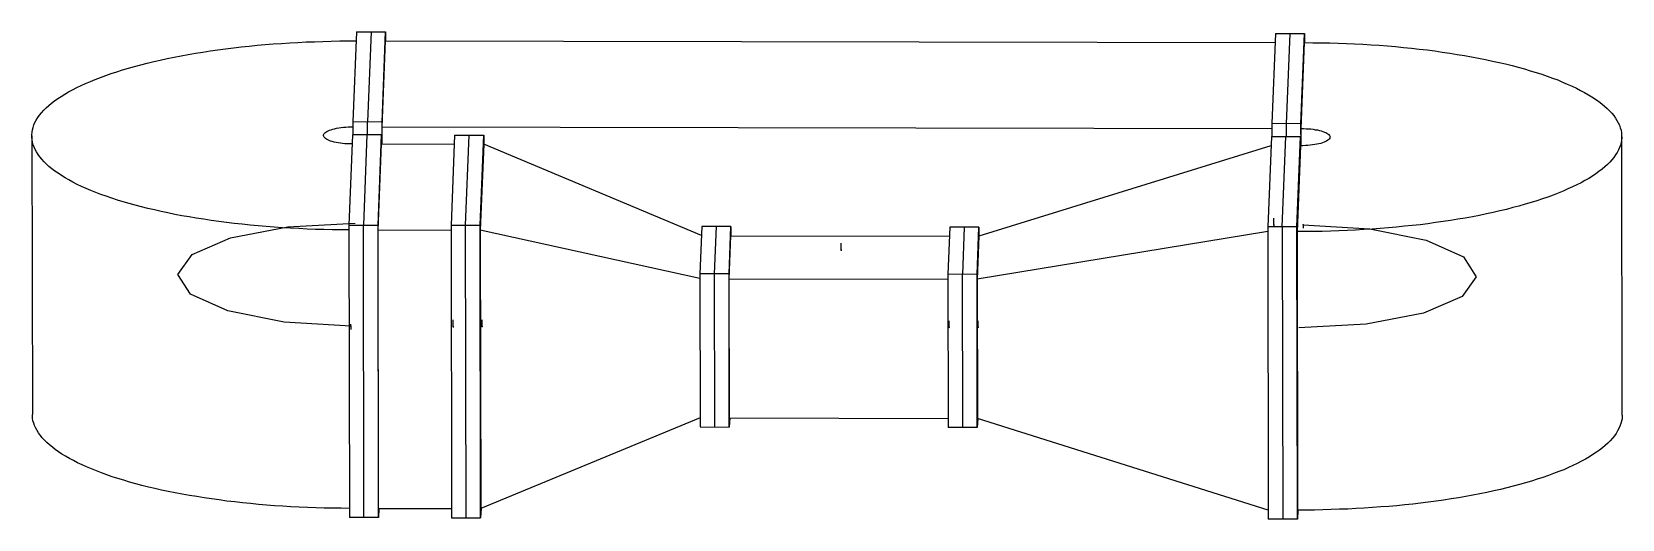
# Model space of a CAD drawing. Header units: inches. Extents: x -55 to 54, y -18 to 15.
import ezdxf

# ---------------------------------------------------------------- set-up
doc = ezdxf.new("R2010")
doc.units = ezdxf.units.IN
doc.header["$MEASUREMENT"] = 0
doc.header["$PDSIZE"] = -1

msp = doc.modelspace()

# ---------------------------------------------------------------- linework, layer by layer
at = {"color": 7, "linetype": 'Continuous', "lineweight": 25}
for p, q in [((-33.23, 14.96), (-33.47, 8.77)), ((-33.23, 14.96), (-31.23, 14.96)), ((-32.23, 14.96), (-32.47, 8.77)), ((-31.47, 8.76), (-31.23, 14.96)), ((-31.47, 8.43), (-31.23, 14.33)), ((-31.23, 14.96), (-31.23, 14.33)), ((-31.23, 14.33), (29.74, 14.22)), ((29.77, 14.85), (29.52, 8.66)), ((29.77, 14.85), (31.77, 14.84)), ((30.52, 8.65), (30.77, 14.84)), ((31.52, 8.65), (31.77, 14.84)), ((31.53, 8.32), (31.76, 14.22)), ((31.77, 14.84), (31.77, 14.22)), ((-31.47, 8.76), (-33.47, 8.77)), ((-33.47, 8.77), (-33.47, 7.88)), ((-32.47, 7.88), (-32.47, 8.77)), ((-31.47, 7.26), (-31.47, 8.76)), ((-55.49, 7.81), (-55.45, -11.3)), ((-33.51, 7.88), (-33.75, 1.69)), ((-31.51, 7.88), (-33.51, 7.88)), ((-32.51, 7.88), (-32.75, 1.69)), ((-31.75, 1.69), (-31.51, 7.88)), ((-31.51, 7.88), (-31.51, 7.26)), ((-31.47, 8.43), (29.52, 8.32)), ((-31.46, 7.26), (-31.47, 8.43)), ((-26.51, 7.87), (-26.75, 1.68)), ((-26.51, 7.87), (-24.51, 7.87)), ((-25.75, 1.68), (-25.51, 7.87)), ((-24.75, 1.68), (-24.51, 7.87)), ((-24.51, 7.87), (-24.51, 7.24)), ((29.49, 7.77), (29.24, 1.58)), ((29.49, 7.77), (31.49, 7.77)), ((31.52, 8.65), (29.52, 8.66)), ((29.52, 8.66), (29.53, 7.77)), ((30.24, 1.58), (30.49, 7.77)), ((30.53, 7.77), (30.52, 8.65)), ((31.24, 1.58), (31.49, 7.77)), ((31.49, 7.77), (31.49, 7.14)), ((31.53, 7.14), (31.52, 8.65)), ((31.53, 7.14), (31.53, 8.32)), ((53.54, -11.34), (53.51, 7.77)), ((-31.74, 1.36), (-31.51, 7.26)), ((-31.51, 7.26), (-26.53, 7.25)), ((-24.51, 7.24), (-24.75, 1.35)), ((-9.58, 0.97), (-24.51, 7.24)), ((29.46, 7.14), (9.44, 0.93)), ((31.48, 7.14), (31.25, 1.25)), ((-33.75, 1.69), (-31.75, 1.69)), ((-33.75, 1.69), (-33.72, -18.37)), ((-32.72, -18.37), (-32.75, 1.69)), ((-31.72, -18.38), (-31.75, 1.69)), ((-31.71, -17.75), (-31.74, 1.36)), ((-31.74, 1.36), (-26.75, 1.35)), ((-26.75, 1.68), (-24.75, 1.68)), ((-26.75, 1.68), (-26.72, -18.39)), ((-25.72, -18.39), (-25.75, 1.68)), ((-24.72, -18.39), (-24.75, 1.68)), ((-24.75, 1.35), (-24.71, -17.76)), ((-9.69, -1.98), (-24.75, 1.35)), ((-9.56, 1.59), (-9.69, -1.65)), ((-7.56, 1.59), (-9.56, 1.59)), ((-8.69, -1.66), (-8.56, 1.59)), ((-7.69, -1.66), (-7.56, 1.59)), ((-7.56, 1.59), (-7.56, 0.96)), ((7.44, 1.56), (7.31, -1.68)), ((9.44, 1.56), (7.44, 1.56)), ((8.44, 1.56), (8.31, -1.69)), ((9.31, -1.69), (9.44, 1.56)), ((29.24, 1.25), (9.32, -2.02)), ((9.44, 1.56), (9.44, 0.93)), ((31.24, 1.58), (29.24, 1.58)), ((29.24, 1.58), (29.28, -18.49)), ((30.24, 1.58), (30.28, -18.49)), ((31.28, -18.49), (31.24, 1.58)), ((31.25, 1.25), (31.29, -17.86)), ((-7.68, -1.99), (-7.56, 0.96)), ((-7.56, 0.96), (7.42, 0.93)), ((9.44, 0.93), (9.32, -2.02)), ((-7.69, -1.66), (-9.69, -1.65)), ((-9.69, -1.65), (-9.67, -12.16)), ((-8.67, -12.17), (-8.69, -1.66)), ((-7.67, -12.17), (-7.69, -1.66)), ((-7.66, -11.54), (-7.68, -1.99)), ((-7.68, -1.99), (7.31, -2.01)), ((9.31, -1.69), (7.31, -1.68)), ((7.31, -1.68), (7.33, -12.2)), ((8.33, -12.2), (8.31, -1.69)), ((9.33, -12.2), (9.31, -1.69)), ((9.32, -2.02), (9.34, -11.57)), ((-9.67, -11.54), (-24.71, -17.76)), ((-7.64, -11.54), (-7.67, -12.17)), ((-7.66, -11.54), (7.33, -11.57)), ((9.36, -11.58), (9.33, -12.2)), ((29.28, -17.86), (9.34, -11.57)), ((-9.67, -12.16), (-7.67, -12.17)), ((9.33, -12.2), (7.33, -12.2)), ((-31.72, -18.38), (-33.72, -18.37)), ((-31.69, -17.75), (-31.72, -18.38)), ((-31.71, -17.75), (-26.72, -17.76)), ((-26.72, -18.39), (-24.72, -18.39)), ((-24.69, -17.76), (-24.72, -18.39)), ((31.28, -18.49), (29.28, -18.49)), ((31.3, -17.86), (31.28, -18.49))]:
    msp.add_line(p, q, dxfattribs=at)
at = {"color": 7, "linetype": 'Continuous'}
for p, q in [((29.66, 1.72), (29.66, 2.17)), ((29.66, 1.72), (29.66, 1.65)), ((31.66, 1.71), (31.66, 1.49)), ((31.66, 1.71), (31.66, 1.57)), ((0, 0), (0, 0.45)), ((0, 0), (0, -0.07)), ((-33.61, -5.24), (-33.61, -5.11)), ((-33.61, -5.24), (-33.61, -5.47)), ((-26.61, -5.26), (-26.61, -4.81)), ((-26.61, -5.26), (-26.61, -5.33)), ((-24.61, -5.26), (-24.61, -4.81)), ((-24.61, -5.26), (-24.61, -5.19)), ((7.39, -5.32), (7.38, -5.39)), ((7.39, -5.32), (7.39, -4.87)), ((9.39, -5.32), (9.39, -4.87)), ((9.39, -5.32), (9.39, -5.25))]:
    msp.add_line(p, q, dxfattribs=at)
at = {"color": 7, "linetype": 'Continuous', "lineweight": 25, "flags": 128}
for points in [[(-33.74, 1.36), (-34.32, 1.37), (-34.9, 1.37), (-35.47, 1.39), (-36.04, 1.4), (-36.61, 1.42), (-37.18, 1.45), (-37.75, 1.48), (-38.31, 1.51), (-38.87, 1.55), (-39.43, 1.59), (-39.98, 1.64), (-40.53, 1.69), (-41.07, 1.75), (-41.61, 1.81), (-42.14, 1.87), (-42.67, 1.94), (-43.19, 2.01), (-43.7, 2.09), (-44.21, 2.17), (-44.71, 2.25), (-45.2, 2.34), (-45.68, 2.43), (-46.16, 2.53), (-46.63, 2.63), (-47.08, 2.73), (-47.53, 2.83), (-47.97, 2.94), (-48.4, 3.06), (-48.82, 3.17), (-49.22, 3.29), (-49.62, 3.41), (-50.01, 3.54), (-50.38, 3.67), (-50.75, 3.8), (-51.1, 3.93), (-51.44, 4.07), (-51.76, 4.21), (-52.08, 4.35), (-52.38, 4.49), (-52.67, 4.64), (-52.94, 4.79), (-53.21, 4.94), (-53.45, 5.09), (-53.69, 5.25), (-53.91, 5.4), (-54.12, 5.56), (-54.31, 5.72), (-54.49, 5.88), (-54.65, 6.04), (-54.8, 6.21), (-54.94, 6.37), (-55.06, 6.54), (-55.17, 6.71), (-55.26, 6.87), (-55.33, 7.04), (-55.39, 7.21), (-55.44, 7.38), (-55.47, 7.55), (-55.49, 7.72), (-55.49, 7.89), (-55.47, 8.06), (-55.44, 8.23), (-55.4, 8.4), (-55.34, 8.57), (-55.27, 8.73), (-55.18, 8.9), (-55.07, 9.07), (-54.95, 9.24), (-54.82, 9.4), (-54.67, 9.57), (-54.51, 9.73), (-54.33, 9.89), (-54.14, 10.05), (-53.93, 10.21), (-53.71, 10.37), (-53.48, 10.52), (-53.23, 10.68), (-52.97, 10.83), (-52.7, 10.98), (-52.41, 11.13), (-52.11, 11.27), (-51.8, 11.41), (-51.47, 11.55), (-51.14, 11.69), (-50.79, 11.83), (-50.42, 11.96), (-50.05, 12.09), (-49.67, 12.22), (-49.27, 12.34), (-48.86, 12.46), (-48.45, 12.58), (-48.02, 12.69), (-47.58, 12.81), (-47.13, 12.91), (-46.68, 13.02), (-46.21, 13.12), (-45.74, 13.22), (-45.26, 13.31), (-44.76, 13.4), (-44.27, 13.48), (-43.76, 13.57), (-43.25, 13.64), (-42.73, 13.72), (-42.2, 13.79), (-41.67, 13.85), (-41.13, 13.92), (-40.59, 13.97), (-40.04, 14.03), (-39.49, 14.08), (-38.94, 14.12), (-38.38, 14.16), (-37.81, 14.2), (-37.25, 14.23), (-36.68, 14.26), (-36.11, 14.28), (-35.53, 14.3), (-34.96, 14.32), (-34.38, 14.33), (-33.81, 14.33), (-33.25, 14.33)], [(31.76, 14.22), (32.34, 14.21), (32.91, 14.21), (33.49, 14.19), (34.06, 14.18), (34.63, 14.16), (35.2, 14.13), (35.77, 14.1), (36.33, 14.07), (36.89, 14.03), (37.45, 13.99), (38, 13.94), (38.55, 13.89), (39.09, 13.83), (39.63, 13.77), (40.16, 13.71), (40.69, 13.64), (41.21, 13.57), (41.72, 13.49), (42.23, 13.41), (42.73, 13.33), (43.22, 13.24), (43.7, 13.15), (44.18, 13.05), (44.64, 12.95), (45.1, 12.85), (45.55, 12.75), (45.99, 12.64), (46.42, 12.52), (46.84, 12.41), (47.24, 12.29), (47.64, 12.17), (48.03, 12.04), (48.4, 11.91), (48.76, 11.78), (49.12, 11.65), (49.45, 11.51), (49.78, 11.37), (50.1, 11.23), (50.4, 11.09), (50.69, 10.94), (50.96, 10.79), (51.22, 10.64), (51.47, 10.49), (51.71, 10.33), (51.93, 10.18), (52.14, 10.02), (52.33, 9.86), (52.51, 9.7), (52.67, 9.54), (52.82, 9.37), (52.96, 9.21), (53.08, 9.04), (53.18, 8.87), (53.27, 8.71), (53.35, 8.54), (53.41, 8.37), (53.46, 8.2), (53.49, 8.03), (53.5, 7.86), (53.51, 7.69), (53.49, 7.52), (53.46, 7.35), (53.42, 7.18), (53.36, 7.01), (53.28, 6.85), (53.19, 6.68), (53.09, 6.51), (52.97, 6.34), (52.84, 6.18), (52.69, 6.01), (52.53, 5.85), (52.35, 5.69), (52.16, 5.53), (51.95, 5.37), (51.73, 5.21), (51.5, 5.06), (51.25, 4.9), (50.99, 4.75), (50.72, 4.6), (50.43, 4.45), (50.13, 4.31), (49.82, 4.17), (49.49, 4.03), (49.15, 3.89), (48.8, 3.75), (48.44, 3.62), (48.07, 3.49), (47.68, 3.36), (47.29, 3.24), (46.88, 3.12), (46.46, 3), (46.04, 2.89), (45.6, 2.77), (45.15, 2.67), (44.7, 2.56), (44.23, 2.46), (43.76, 2.36), (43.27, 2.27), (42.78, 2.18), (42.28, 2.1), (41.78, 2.01), (41.27, 1.94), (40.75, 1.86), (40.22, 1.79), (39.69, 1.72), (39.15, 1.66), (38.61, 1.61), (38.06, 1.55), (37.51, 1.5), (36.95, 1.46), (36.39, 1.42), (35.83, 1.38), (35.26, 1.35), (34.7, 1.32), (34.12, 1.3), (33.55, 1.28), (32.98, 1.26), (32.4, 1.25), (31.83, 1.25), (31.25, 1.25)], [(-33.53, 7.26), (-33.68, 7.26), (-33.85, 7.27), (-34.02, 7.28), (-34.18, 7.29), (-34.33, 7.31), (-34.48, 7.34), (-34.63, 7.36), (-34.76, 7.39), (-34.89, 7.43), (-35.01, 7.46), (-35.11, 7.5), (-35.2, 7.54), (-35.28, 7.59), (-35.35, 7.63), (-35.41, 7.68), (-35.45, 7.73), (-35.48, 7.78), (-35.49, 7.83), (-35.49, 7.88), (-35.47, 7.93), (-35.44, 7.98), (-35.39, 8.02), (-35.34, 8.07), (-35.26, 8.12), (-35.18, 8.16), (-35.08, 8.2), (-34.97, 8.24), (-34.86, 8.28), (-34.73, 8.31), (-34.59, 8.34), (-34.44, 8.36), (-34.29, 8.39), (-34.13, 8.41), (-33.97, 8.42), (-33.8, 8.43), (-33.64, 8.44), (-33.47, 8.44)], [(31.53, 8.32), (31.7, 8.32), (31.87, 8.31), (32.03, 8.3), (32.2, 8.29), (32.35, 8.27), (32.5, 8.24), (32.65, 8.22), (32.78, 8.19), (32.91, 8.15), (33.02, 8.12), (33.13, 8.08), (33.22, 8.04), (33.3, 7.99), (33.37, 7.95), (33.43, 7.9), (33.47, 7.85), (33.49, 7.8), (33.51, 7.75), (33.5, 7.7), (33.49, 7.65), (33.46, 7.6), (33.41, 7.56), (33.35, 7.51), (33.28, 7.46), (33.2, 7.42), (33.1, 7.38), (32.99, 7.34), (32.87, 7.3), (32.75, 7.27), (32.61, 7.24), (32.46, 7.22), (32.31, 7.19), (32.15, 7.17), (31.99, 7.16), (31.82, 7.15), (31.65, 7.14), (31.48, 7.14)], [(-33.71, -17.75), (-34.29, -17.74), (-34.86, -17.74), (-35.44, -17.72), (-36.01, -17.71), (-36.58, -17.69), (-37.15, -17.66), (-37.72, -17.63), (-38.28, -17.6), (-38.84, -17.56), (-39.4, -17.52), (-39.95, -17.47), (-40.5, -17.42), (-41.04, -17.36), (-41.58, -17.3), (-42.11, -17.24), (-42.64, -17.17), (-43.16, -17.1), (-43.67, -17.02), (-44.18, -16.94), (-44.68, -16.86), (-45.17, -16.77), (-45.65, -16.68), (-46.13, -16.59), (-46.59, -16.49), (-47.05, -16.38), (-47.5, -16.28), (-47.94, -16.17), (-48.36, -16.06), (-48.78, -15.94), (-49.19, -15.82), (-49.59, -15.7), (-49.97, -15.57), (-50.35, -15.44), (-50.71, -15.31), (-51.06, -15.18), (-51.4, -15.04), (-51.73, -14.9), (-52.04, -14.76), (-52.35, -14.62), (-52.63, -14.47), (-52.91, -14.32), (-53.17, -14.17), (-53.42, -14.02), (-53.66, -13.86), (-53.88, -13.71), (-54.08, -13.55), (-54.28, -13.39), (-54.46, -13.23), (-54.62, -13.07), (-54.77, -12.9), (-54.9, -12.74), (-55.03, -12.57), (-55.13, -12.41), (-55.22, -12.24), (-55.3, -12.07), (-55.36, -11.9), (-55.41, -11.73), (-55.44, -11.56), (-55.45, -11.39), (-55.45, -11.3)], [(53.54, -11.34), (53.54, -11.42), (53.53, -11.59), (53.5, -11.76), (53.45, -11.93), (53.39, -12.1), (53.32, -12.27), (53.23, -12.43), (53.12, -12.6), (53.01, -12.77), (52.87, -12.93), (52.72, -13.1), (52.56, -13.26), (52.38, -13.42), (52.19, -13.58), (51.99, -13.74), (51.77, -13.9), (51.53, -14.05), (51.29, -14.21), (51.03, -14.36), (50.75, -14.51), (50.46, -14.66), (50.16, -14.8), (49.85, -14.94), (49.53, -15.09), (49.19, -15.22), (48.84, -15.36), (48.48, -15.49), (48.1, -15.62), (47.72, -15.75), (47.32, -15.87), (46.92, -15.99), (46.5, -16.11), (46.07, -16.23), (45.63, -16.34), (45.19, -16.44), (44.73, -16.55), (44.26, -16.65), (43.79, -16.75), (43.31, -16.84), (42.82, -16.93), (42.32, -17.02), (41.81, -17.1), (41.3, -17.18), (40.78, -17.25), (40.25, -17.32), (39.72, -17.39), (39.19, -17.45), (38.64, -17.51), (38.1, -17.56), (37.54, -17.61), (36.99, -17.65), (36.43, -17.69), (35.86, -17.73), (35.3, -17.76), (34.73, -17.79), (34.16, -17.81), (33.59, -17.83), (33.01, -17.85), (32.44, -17.86), (31.86, -17.86), (31.29, -17.86)]]:
    msp.add_lwpolyline(points, dxfattribs=at)
at = {"color": 7, "linetype": 'Continuous', "flags": 128}
for points in [[(-33.61, -5.24), (-38.19, -4.97), (-42.05, -4.19), (-44.61, -3.04), (-45.47, -1.69), (-44.5, -0.33), (-41.86, 0.81), (-37.93, 1.57), (-33.33, 1.83)], [(31.66, 1.71), (36.24, 1.44), (40.11, 0.66), (42.66, -0.49), (43.52, -1.85), (42.56, -3.2), (39.91, -4.34), (35.99, -5.1), (31.38, -5.36)]]:
    msp.add_lwpolyline(points, dxfattribs=at)
at = {"color": 7, "linetype": 'Continuous'}
for p in [(29.66, 1.72), (31.66, 1.71), (0, 0), (-33.61, -5.24), (-26.61, -5.26), (-24.61, -5.26), (7.39, -5.32), (9.39, -5.32)]:
    msp.add_point(p, dxfattribs=at)

doc.saveas('drawing.dxf')
